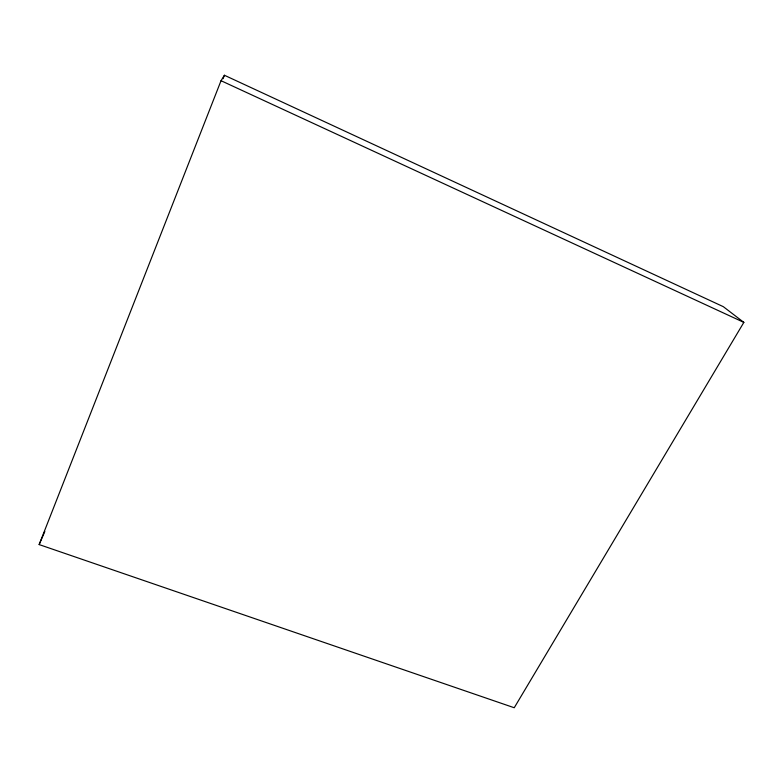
<?xml version="1.0" encoding="UTF-8"?>
<svg xmlns="http://www.w3.org/2000/svg" width="783" height="783" viewBox="0 0 783 783"><rect width="100%" height="100%" fill="white"/><g stroke="black" fill="none" stroke-linecap="round" stroke-linejoin="round"><path stroke-width="1.17" d="M39.15 544.577L221.031 80.708L224.418 75.256L723.296 306.662L743.85 322.39L514.235 707.744L39.15 544.577L44.846 531.491M223.077 78.672L224.418 75.256M221.031 80.708L743.85 322.39"/></g></svg>
